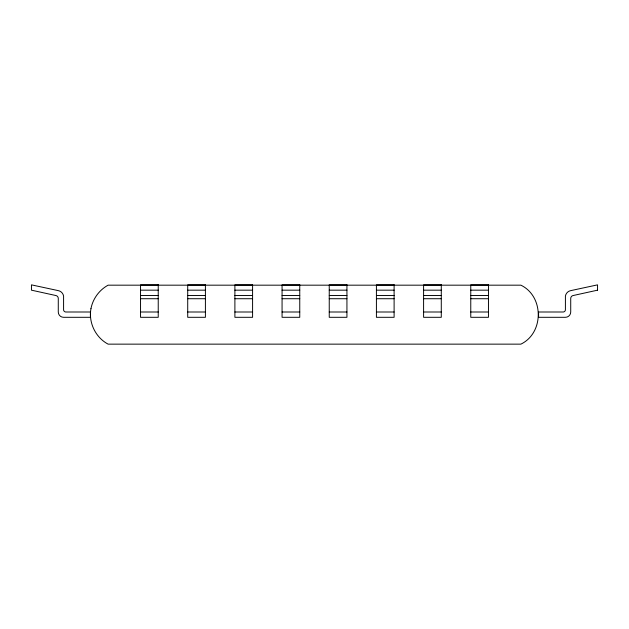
<?xml version="1.0" encoding="UTF-8"?>
<svg xmlns="http://www.w3.org/2000/svg" width="629" height="629" viewBox="0 0 629 629"><rect width="100%" height="100%" fill="white"/><g stroke="black" fill="none" stroke-linecap="round" stroke-linejoin="round"><path stroke-width="0.94" d="M140.542 290.166L158.233 290.166M187.717 290.166L205.408 290.166M234.892 290.166L252.583 290.166M282.067 290.166L299.758 290.166M329.242 290.166L346.933 290.166M376.417 290.166L394.108 290.166M423.592 290.166L441.283 290.166M470.767 290.166L488.458 290.166M140.542 295.481L158.233 295.481M187.717 295.481L205.408 295.481M234.892 295.481L252.583 295.481M282.067 295.481L299.758 295.481M329.242 295.481L346.933 295.481M376.417 295.481L394.108 295.481M423.592 295.481L441.283 295.481M470.767 295.481L488.458 295.481M140.542 298.72L158.233 298.72M187.717 298.72L205.408 298.72M234.892 298.72L252.583 298.72M282.067 298.72L299.758 298.72M329.242 298.72L346.933 298.72M376.417 298.72L394.108 298.72M423.592 298.72L441.283 298.72M470.767 298.72L488.458 298.72M140.542 312L158.233 312M187.717 312L205.408 312M234.892 312L252.583 312M282.067 312L299.758 312M329.242 312L346.933 312M376.417 312L394.108 312M423.592 312L441.283 312M470.767 312L488.458 312M90.961 308.666C88.359 322.614 95.561 337.521 108.109 344.142L520.891 344.142C544.038 332.993 544.038 296.314 520.891 285.173L108.109 285.173C99.256 289.977 92.84 298.767 90.961 308.666M597.55 290.166L573.373 295.481A3.027 3.027 0 0 0 570.723 298.72L570.723 312A5.307 5.307 0 0 1 565.416 317.307L538.581 317.307L538.581 312L562.758 312A2.343 2.343 0 0 0 565.408 309.35L565.416 296.062A6.699 6.699 0 0 1 570.723 290.629L597.55 284.858L597.55 290.166M158.233 284.858L140.542 284.858L140.542 317.307L158.233 317.307L158.233 284.858M205.408 284.858L187.717 284.858L187.717 317.307L205.408 317.307L205.408 284.858M252.583 284.858L234.892 284.858L234.892 317.307L252.583 317.307L252.583 284.858M299.758 284.858L282.067 284.858L282.067 317.307L299.758 317.307L299.758 284.858M346.933 284.858L329.242 284.858L329.242 317.307L346.933 317.307L346.933 284.858M394.108 284.858L376.417 284.858L376.417 317.307L394.108 317.307L394.108 284.858M441.283 284.858L423.592 284.858L423.592 317.307L441.283 317.307L441.283 284.858M488.458 284.858L470.767 284.858L470.767 317.307L488.458 317.307L488.458 284.858M90.419 312L66.242 312A2.343 2.343 0 0 1 63.584 309.35L63.584 296.062A6.699 6.699 0 0 0 58.277 290.629L31.45 284.858L31.45 290.166L55.627 295.481A3.027 3.027 0 0 1 58.277 298.72L58.277 312A5.307 5.307 0 0 0 63.584 317.307L90.419 317.307L90.419 312"/></g></svg>
